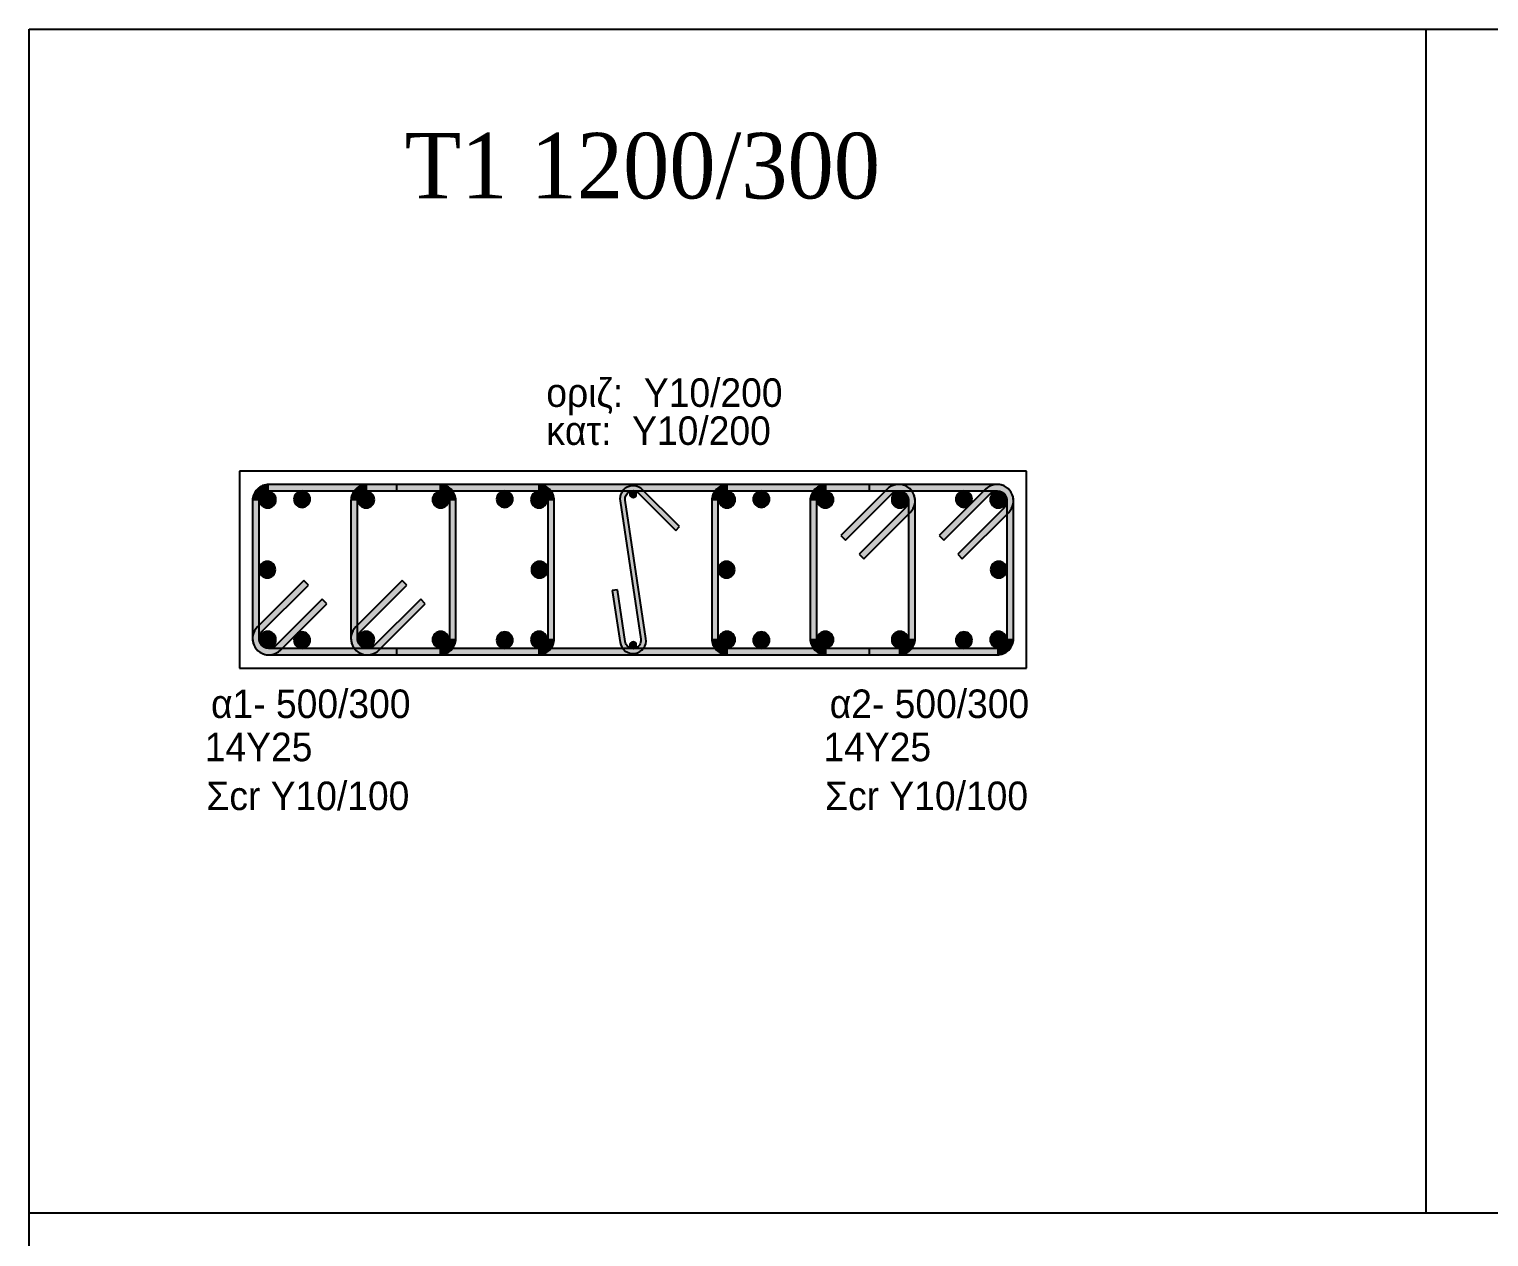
# Model space of a CAD drawing. Header units: millimetres. Extents: x -2171 to 1563, y -1758 to -1505.
# Drawn here: x -1313.45 to -1302.33, y -1599.46 to -1590.25 of the extents above; entities that cross this region are included whole.
import ezdxf

# ---------------------------------------------------------------- set-up
doc = ezdxf.new("R2010")
doc.units = ezdxf.units.MM
for name, color, linetype in [('-S_TEXT', 3, 'Continuous'), ('Col_Det', 7, 'Continuous'), ('Col_Det_4', 7, 'Continuous'), ('Col_Det_Fill', 7, 'Continuous'), ('Geo_Col_Pro_1', 7, 'Continuous')]:
    doc.layers.add(name, color=color, linetype=linetype)
doc.styles.add('S1Arl22_b_934_161', font='arial.ttf', dxfattribs={"width": 0.933629, "height": 0.002175})
doc.styles.add('S1TmsNwRmn22_b_934_161', font='times.ttf', dxfattribs={"width": 0.933629, "height": 0.002175})

msp = doc.modelspace()

# ---------------------------------------------------------------- hatches: boundary and pattern name
at = {"layer": 'Col_Det_Fill'}
for color, points in [(252, [(-1311.6257, -1593.771), (-1311.6257, -1593.721, 0.4142136), (-1311.7507, -1593.846), (-1311.7007, -1593.846, -0.4142136)]), (252, [(-1309.5757, -1593.771), (-1309.5757, -1593.721), (-1311.6257, -1593.721), (-1311.6257, -1593.771)]), (252, [(-1310.8757, -1593.771), (-1310.8757, -1593.721, 0.4142136), (-1311.0007, -1593.846), (-1310.9507, -1593.846, -0.4142136)]), (252, [(-1310.3257, -1593.771), (-1310.3257, -1593.721), (-1310.8757, -1593.721), (-1310.8757, -1593.771)]), (252, [(-1307.0492, -1593.771), (-1307.0492, -1593.721), (-1310.6522, -1593.721), (-1310.6522, -1593.771)]), (252, [(-1310.2507, -1593.846), (-1310.2007, -1593.846, 0.4142136), (-1310.3257, -1593.721), (-1310.3257, -1593.771, -0.4142136)]), (252, [(-1309.5007, -1593.846), (-1309.4507, -1593.846, 0.4142136), (-1309.5757, -1593.721), (-1309.5757, -1593.771, -0.4142136)]), (252, [(-1308.9496, -1593.8458), (-1308.91, -1593.8399, -0.7233449), (-1308.8083, -1593.7886), (-1308.78, -1593.7603, 0.7233449)]), (252, [(-1308.78, -1593.7603), (-1308.8083, -1593.7886), (-1308.5254, -1594.0714), (-1308.4971, -1594.0431)]), (252, [(-1308.1257, -1593.771), (-1308.1257, -1593.721, 0.4142136), (-1308.2507, -1593.846), (-1308.2007, -1593.846, -0.4142136)]), (252, [(-1306.0757, -1593.771), (-1306.0757, -1593.721), (-1308.1257, -1593.721), (-1308.1257, -1593.771)]), (252, [(-1307.3757, -1593.771), (-1307.3757, -1593.721, 0.4142136), (-1307.5007, -1593.846), (-1307.4507, -1593.846, -0.4142136)]), (252, [(-1306.8257, -1593.771), (-1306.8257, -1593.721), (-1307.3757, -1593.721), (-1307.3757, -1593.771)]), (252, [(-1306.8787, -1593.793), (-1306.9141, -1593.7576), (-1307.2676, -1594.1112), (-1307.2323, -1594.1465)]), (252, [(-1306.7507, -1593.846), (-1306.7007, -1593.846, 0.6681786), (-1306.9141, -1593.7576), (-1306.8787, -1593.793, -0.6681786)]), (252, [(-1306.7727, -1593.899), (-1306.7373, -1593.9344, 0.6681786), (-1306.8257, -1593.721), (-1306.8257, -1593.771, -0.6681786)]), (252, [(-1306.1287, -1593.793), (-1306.1641, -1593.7576), (-1306.5176, -1594.1112), (-1306.4823, -1594.1465)]), (252, [(-1306.0007, -1593.846), (-1305.9507, -1593.846, 0.6681786), (-1306.1641, -1593.7576), (-1306.1287, -1593.793, -0.6681786)]), (252, [(-1306.0227, -1593.899), (-1305.9873, -1593.9344, 0.6681786), (-1306.0757, -1593.721), (-1306.0757, -1593.771, -0.6681786)]), (252, [(-1311.7007, -1593.846), (-1311.7507, -1593.846), (-1311.7507, -1594.896), (-1311.7007, -1594.896)]), (12, [(-1311.697, -1593.8372, 0.4142136), (-1311.6345, -1593.8997, 0.4142136), (-1311.572, -1593.8372, 0.4142136), (-1311.6345, -1593.7747, 0.4142136)]), (133, [(-1311.4355, -1593.8335, 0.4142136), (-1311.373, -1593.896, 0.4142136), (-1311.3105, -1593.8335, 0.4142136), (-1311.373, -1593.771, 0.4142136)]), (252, [(-1310.9507, -1593.846), (-1311.0007, -1593.846), (-1311.0007, -1594.896), (-1310.9507, -1594.896)]), (56, [(-1310.947, -1593.8372, 0.4142136), (-1310.8845, -1593.8997, 0.4142136), (-1310.822, -1593.8372, 0.4142136), (-1310.8845, -1593.7747, 0.4142136)]), (56, [(-1310.3793, -1593.8372, 0.4142136), (-1310.3168, -1593.8997, 0.4142136), (-1310.2543, -1593.8372, 0.4142136), (-1310.3168, -1593.7747, 0.4142136)]), (252, [(-1310.2507, -1594.896), (-1310.2007, -1594.896), (-1310.2007, -1593.846), (-1310.2507, -1593.846)]), (133, [(-1309.8909, -1593.8335, 0.4142136), (-1309.8284, -1593.896, 0.4142136), (-1309.7659, -1593.8335, 0.4142136), (-1309.8284, -1593.771, 0.4142136)]), (12, [(-1309.6293, -1593.8372, 0.4142136), (-1309.5668, -1593.8997, 0.4142136), (-1309.5043, -1593.8372, 0.4142136), (-1309.5668, -1593.7747, 0.4142136)]), (252, [(-1309.5007, -1594.896), (-1309.4507, -1594.896), (-1309.4507, -1593.846), (-1309.5007, -1593.846)]), (252, [(-1308.7913, -1594.9021), (-1308.7518, -1594.8962), (-1308.91, -1593.8399), (-1308.9496, -1593.8458)]), (133, [(-1308.8757, -1593.796, 0.4142136), (-1308.8507, -1593.821, 0.4142136), (-1308.8257, -1593.796, 0.4142136), (-1308.8507, -1593.771, 0.4142136)]), (252, [(-1308.2007, -1593.846), (-1308.2507, -1593.846), (-1308.2507, -1594.896), (-1308.2007, -1594.896)]), (12, [(-1308.072, -1593.8372, 0.4142136), (-1308.1345, -1593.7747, 0.4142136), (-1308.197, -1593.8372, 0.4142136), (-1308.1345, -1593.8997, 0.4142136)]), (133, [(-1307.8105, -1593.8335, 0.4142136), (-1307.873, -1593.771, 0.4142136), (-1307.9355, -1593.8335, 0.4142136), (-1307.873, -1593.896, 0.4142136)]), (252, [(-1307.4507, -1593.846), (-1307.5007, -1593.846), (-1307.5007, -1594.896), (-1307.4507, -1594.896)]), (56, [(-1307.322, -1593.8372, 0.4142136), (-1307.3845, -1593.7747, 0.4142136), (-1307.447, -1593.8372, 0.4142136), (-1307.3845, -1593.8997, 0.4142136)]), (56, [(-1306.7543, -1593.8372, 0.4142136), (-1306.8168, -1593.7747, 0.4142136), (-1306.8793, -1593.8372, 0.4142136), (-1306.8168, -1593.8997, 0.4142136)]), (252, [(-1306.7507, -1594.896), (-1306.7007, -1594.896), (-1306.7007, -1593.846), (-1306.7507, -1593.846)]), (133, [(-1306.2659, -1593.8335, 0.4142136), (-1306.3284, -1593.771, 0.4142136), (-1306.3909, -1593.8335, 0.4142136), (-1306.3284, -1593.896, 0.4142136)]), (12, [(-1306.0043, -1593.8372, 0.4142136), (-1306.0668, -1593.7747, 0.4142136), (-1306.1293, -1593.8372, 0.4142136), (-1306.0668, -1593.8997, 0.4142136)]), (252, [(-1306.0007, -1594.896), (-1305.9507, -1594.896), (-1305.9507, -1593.846), (-1306.0007, -1593.846)]), (252, [(-1307.1262, -1594.2526), (-1307.0909, -1594.2879), (-1306.7373, -1593.9344), (-1306.7727, -1593.899)]), (252, [(-1306.3762, -1594.2526), (-1306.3409, -1594.2879), (-1305.9873, -1593.9344), (-1306.0227, -1593.899)]), (133, [(-1311.7007, -1594.371, 0.4142136), (-1311.6382, -1594.4335, 0.4142136), (-1311.5757, -1594.371, 0.4142136), (-1311.6382, -1594.3085, 0.4142136)]), (133, [(-1309.6257, -1594.371, 0.4142136), (-1309.5632, -1594.4335, 0.4142136), (-1309.5007, -1594.371, 0.4142136), (-1309.5632, -1594.3085, 0.4142136)]), (133, [(-1308.0757, -1594.371, 0.4142136), (-1308.1382, -1594.3085, 0.4142136), (-1308.2007, -1594.371, 0.4142136), (-1308.1382, -1594.4335, 0.4142136)]), (133, [(-1306.0007, -1594.371, 0.4142136), (-1306.0632, -1594.3085, 0.4142136), (-1306.1257, -1594.371, 0.4142136), (-1306.0632, -1594.4335, 0.4142136)]), (252, [(-1311.3252, -1594.4894), (-1311.3605, -1594.454), (-1311.7141, -1594.8076), (-1311.6787, -1594.843)]), (252, [(-1310.5752, -1594.4894), (-1310.6105, -1594.454), (-1310.9641, -1594.8076), (-1310.9287, -1594.843)]), (252, [(-1308.9693, -1594.5243), (-1309.0088, -1594.5302), (-1308.9496, -1594.9258), (-1308.91, -1594.9199)]), (252, [(-1311.5727, -1594.949), (-1311.5373, -1594.9844), (-1311.1837, -1594.6308), (-1311.2191, -1594.5955)]), (252, [(-1310.8227, -1594.949), (-1310.7873, -1594.9844), (-1310.4337, -1594.6308), (-1310.4691, -1594.5955)]), (252, [(-1311.6787, -1594.843), (-1311.7141, -1594.8076, 0.6681786), (-1311.6257, -1595.021), (-1311.6257, -1594.971, -0.6681786)]), (12, [(-1311.697, -1594.9048, 0.4142136), (-1311.6345, -1594.9673, 0.4142136), (-1311.572, -1594.9048, 0.4142136), (-1311.6345, -1594.8423, 0.4142136)]), (133, [(-1311.4355, -1594.9085, 0.4142136), (-1311.373, -1594.971, 0.4142136), (-1311.3105, -1594.9085, 0.4142136), (-1311.373, -1594.846, 0.4142136)]), (252, [(-1310.9287, -1594.843), (-1310.9641, -1594.8076, 0.6681786), (-1310.8757, -1595.021), (-1310.8757, -1594.971, -0.6681786)]), (56, [(-1310.947, -1594.9048, 0.4142136), (-1310.8845, -1594.9673, 0.4142136), (-1310.822, -1594.9048, 0.4142136), (-1310.8845, -1594.8423, 0.4142136)]), (56, [(-1310.3793, -1594.9048, 0.4142136), (-1310.3168, -1594.9673, 0.4142136), (-1310.2543, -1594.9048, 0.4142136), (-1310.3168, -1594.8423, 0.4142136)]), (133, [(-1309.8909, -1594.9085, 0.4142136), (-1309.8284, -1594.971, 0.4142136), (-1309.7659, -1594.9085, 0.4142136), (-1309.8284, -1594.846, 0.4142136)]), (12, [(-1309.6293, -1594.9048, 0.4142136), (-1309.5668, -1594.9673, 0.4142136), (-1309.5043, -1594.9048, 0.4142136), (-1309.5668, -1594.8423, 0.4142136)]), (12, [(-1308.072, -1594.9048, 0.4142136), (-1308.1345, -1594.8423, 0.4142136), (-1308.197, -1594.9048, 0.4142136), (-1308.1345, -1594.9673, 0.4142136)]), (133, [(-1307.8105, -1594.9085, 0.4142136), (-1307.873, -1594.846, 0.4142136), (-1307.9355, -1594.9085, 0.4142136), (-1307.873, -1594.971, 0.4142136)]), (56, [(-1307.322, -1594.9048, 0.4142136), (-1307.3845, -1594.8423, 0.4142136), (-1307.447, -1594.9048, 0.4142136), (-1307.3845, -1594.9673, 0.4142136)]), (56, [(-1306.7543, -1594.9048, 0.4142136), (-1306.8168, -1594.8423, 0.4142136), (-1306.8793, -1594.9048, 0.4142136), (-1306.8168, -1594.9673, 0.4142136)]), (133, [(-1306.2659, -1594.9085, 0.4142136), (-1306.3284, -1594.846, 0.4142136), (-1306.3909, -1594.9085, 0.4142136), (-1306.3284, -1594.971, 0.4142136)]), (12, [(-1306.0043, -1594.9048, 0.4142136), (-1306.0668, -1594.8423, 0.4142136), (-1306.1293, -1594.9048, 0.4142136), (-1306.0668, -1594.9673, 0.4142136)]), (252, [(-1311.7007, -1594.896), (-1311.7507, -1594.896, 0.6681786), (-1311.5373, -1594.9844), (-1311.5727, -1594.949, -0.6681786)]), (252, [(-1311.6257, -1594.971), (-1311.6257, -1595.021), (-1309.5757, -1595.021), (-1309.5757, -1594.971)]), (252, [(-1310.9507, -1594.896), (-1311.0007, -1594.896, 0.6681786), (-1310.7873, -1594.9844), (-1310.8227, -1594.949, -0.6681786)]), (252, [(-1310.8757, -1594.971), (-1310.8757, -1595.021), (-1310.3257, -1595.021), (-1310.3257, -1594.971)]), (252, [(-1310.6522, -1594.971), (-1310.6522, -1595.021), (-1307.0492, -1595.021), (-1307.0492, -1594.971)]), (252, [(-1310.3257, -1594.971), (-1310.3257, -1595.021, 0.4142136), (-1310.2007, -1594.896), (-1310.2507, -1594.896, -0.4142136)]), (252, [(-1309.5757, -1594.971), (-1309.5757, -1595.021, 0.4142136), (-1309.4507, -1594.896), (-1309.5007, -1594.896, -0.4142136)]), (252, [(-1308.91, -1594.9199), (-1308.9496, -1594.9258, 1), (-1308.7518, -1594.8962), (-1308.7913, -1594.9021, -1)]), (133, [(-1308.8757, -1594.946, 0.4142136), (-1308.8507, -1594.971, 0.4142136), (-1308.8257, -1594.946, 0.4142136), (-1308.8507, -1594.921, 0.4142136)]), (252, [(-1308.2007, -1594.896), (-1308.2507, -1594.896, 0.4142136), (-1308.1257, -1595.021), (-1308.1257, -1594.971, -0.4142136)]), (252, [(-1308.1257, -1594.971), (-1308.1257, -1595.021), (-1306.0757, -1595.021), (-1306.0757, -1594.971)]), (252, [(-1307.4507, -1594.896), (-1307.5007, -1594.896, 0.4142136), (-1307.3757, -1595.021), (-1307.3757, -1594.971, -0.4142136)]), (252, [(-1307.3757, -1594.971), (-1307.3757, -1595.021), (-1306.8257, -1595.021), (-1306.8257, -1594.971)]), (252, [(-1306.8257, -1594.971), (-1306.8257, -1595.021, 0.4142136), (-1306.7007, -1594.896), (-1306.7507, -1594.896, -0.4142136)]), (252, [(-1306.0757, -1594.971), (-1306.0757, -1595.021, 0.4142136), (-1305.9507, -1594.896), (-1306.0007, -1594.896, -0.4142136)])]:
    msp.add_hatch(color=color, dxfattribs=at).paths.add_polyline_path(points)

# ---------------------------------------------------------------- linework, layer by layer
at = {"layer": '-S_TEXT', "ltscale": 5}
msp.add_lwpolyline([(-1313.453, -1590.2497), (-1255.3055, -1590.2497), (-1255.3055, -1630.2944), (-1313.453, -1630.2944)], close=True, dxfattribs=at)
at = {"layer": 'Col_Det', "color": 7}
for points in [[(-1305.8507, -1593.621), (-1311.8507, -1593.621)], [(-1311.8507, -1593.621), (-1311.8507, -1595.121)], [(-1305.8507, -1595.121), (-1305.8507, -1593.621)], [(-1309.5757, -1593.721), (-1311.6257, -1593.721)], [(-1310.3257, -1593.721), (-1310.8757, -1593.721)], [(-1307.0492, -1593.721), (-1310.6522, -1593.721)], [(-1310.6522, -1593.721), (-1310.6522, -1593.771)], [(-1308.4971, -1594.0431), (-1308.78, -1593.7603)], [(-1306.0757, -1593.721), (-1308.1257, -1593.721)], [(-1306.8257, -1593.721), (-1307.3757, -1593.721)], [(-1306.9141, -1593.7576), (-1307.2676, -1594.1112)], [(-1307.0492, -1593.771), (-1307.0492, -1593.721)], [(-1306.1641, -1593.7576), (-1306.5176, -1594.1112)], [(-1311.7507, -1593.846), (-1311.7507, -1594.896)], [(-1311.7007, -1594.896), (-1311.7007, -1593.846)], [(-1311.6257, -1593.771), (-1309.5757, -1593.771)], [(-1311.0007, -1593.846), (-1311.0007, -1594.896)], [(-1310.9507, -1594.896), (-1310.9507, -1593.846)], [(-1310.8757, -1593.771), (-1310.3257, -1593.771)], [(-1310.6522, -1593.771), (-1307.0492, -1593.771)], [(-1310.2507, -1593.846), (-1310.2507, -1594.896)], [(-1310.2007, -1594.896), (-1310.2007, -1593.846)], [(-1309.5007, -1593.846), (-1309.5007, -1594.896)], [(-1309.4507, -1594.896), (-1309.4507, -1593.846)], [(-1308.9496, -1593.8458), (-1308.7913, -1594.9021)], [(-1308.7518, -1594.8962), (-1308.91, -1593.8399)], [(-1308.8083, -1593.7886), (-1308.5254, -1594.0714)], [(-1308.2507, -1593.846), (-1308.2507, -1594.896)], [(-1308.2007, -1594.896), (-1308.2007, -1593.846)], [(-1308.1257, -1593.771), (-1306.0757, -1593.771)], [(-1307.5007, -1593.846), (-1307.5007, -1594.896)], [(-1307.4507, -1594.896), (-1307.4507, -1593.846)], [(-1307.3757, -1593.771), (-1306.8257, -1593.771)], [(-1307.2323, -1594.1465), (-1306.8787, -1593.793)], [(-1306.7507, -1593.846), (-1306.7507, -1594.896)], [(-1306.7007, -1594.896), (-1306.7007, -1593.846)], [(-1306.4823, -1594.1465), (-1306.1287, -1593.793)], [(-1306.0007, -1593.846), (-1306.0007, -1594.896)], [(-1305.9507, -1594.896), (-1305.9507, -1593.846)], [(-1306.7727, -1593.899), (-1307.1262, -1594.2526)], [(-1307.0909, -1594.2879), (-1306.7373, -1593.9344)], [(-1306.0227, -1593.899), (-1306.3762, -1594.2526)], [(-1306.3409, -1594.2879), (-1305.9873, -1593.9344)], [(-1308.5254, -1594.0714), (-1308.4971, -1594.0431)], [(-1307.2676, -1594.1112), (-1307.2323, -1594.1465)], [(-1306.5176, -1594.1112), (-1306.4823, -1594.1465)], [(-1307.1262, -1594.2526), (-1307.0909, -1594.2879)], [(-1306.3762, -1594.2526), (-1306.3409, -1594.2879)], [(-1311.3605, -1594.454), (-1311.7141, -1594.8076)], [(-1311.6787, -1594.843), (-1311.3252, -1594.4894)], [(-1311.3252, -1594.4894), (-1311.3605, -1594.454)], [(-1310.6105, -1594.454), (-1310.9641, -1594.8076)], [(-1310.9287, -1594.843), (-1310.5752, -1594.4894)], [(-1310.5752, -1594.4894), (-1310.6105, -1594.454)], [(-1308.9693, -1594.5243), (-1309.0088, -1594.5302)], [(-1309.0088, -1594.5302), (-1308.9496, -1594.9258)], [(-1308.91, -1594.9199), (-1308.9693, -1594.5243)], [(-1311.2191, -1594.5955), (-1311.5727, -1594.949)], [(-1311.5373, -1594.9844), (-1311.1837, -1594.6308)], [(-1311.1837, -1594.6308), (-1311.2191, -1594.5955)], [(-1310.4691, -1594.5955), (-1310.8227, -1594.949)], [(-1310.7873, -1594.9844), (-1310.4337, -1594.6308)], [(-1310.4337, -1594.6308), (-1310.4691, -1594.5955)], [(-1309.5757, -1594.971), (-1311.6257, -1594.971)], [(-1310.3257, -1594.971), (-1310.8757, -1594.971)], [(-1310.6522, -1594.971), (-1310.6522, -1595.021)], [(-1307.0492, -1594.971), (-1310.6522, -1594.971)], [(-1306.0757, -1594.971), (-1308.1257, -1594.971)], [(-1306.8257, -1594.971), (-1307.3757, -1594.971)], [(-1307.0492, -1595.021), (-1307.0492, -1594.971)], [(-1311.6257, -1595.021), (-1309.5757, -1595.021)], [(-1310.8757, -1595.021), (-1310.3257, -1595.021)], [(-1310.6522, -1595.021), (-1307.0492, -1595.021)], [(-1308.1257, -1595.021), (-1306.0757, -1595.021)], [(-1307.3757, -1595.021), (-1306.8257, -1595.021)], [(-1311.8507, -1595.121), (-1305.8507, -1595.121)]]:
    msp.add_lwpolyline(points, dxfattribs=at)
for points in [[(-1311.6257, -1593.721, 0.4142136), (-1311.7507, -1593.846)], [(-1310.8757, -1593.721, 0.4142136), (-1311.0007, -1593.846)], [(-1310.2007, -1593.846, 0.4142136), (-1310.3257, -1593.721)], [(-1309.4507, -1593.846, 0.4142136), (-1309.5757, -1593.721)], [(-1308.78, -1593.7603, 0.7233449), (-1308.9496, -1593.8458, 0.7233449)], [(-1308.1257, -1593.721, 0.4142136), (-1308.2507, -1593.846)], [(-1307.3757, -1593.721, 0.4142136), (-1307.5007, -1593.846)], [(-1306.7007, -1593.846, 0.6681786), (-1306.9141, -1593.7576)], [(-1306.7373, -1593.9344, 0.6681786), (-1306.8257, -1593.721)], [(-1305.9507, -1593.846, 0.6681786), (-1306.1641, -1593.7576)], [(-1305.9873, -1593.9344, 0.6681786), (-1306.0757, -1593.721)], [(-1311.7007, -1593.846, -0.4142136), (-1311.6257, -1593.771, -0.4142136)], [(-1311.6345, -1593.7747, 0.4142136), (-1311.697, -1593.8372, 0.4142136)], [(-1311.697, -1593.8372, 0.4142136), (-1311.6345, -1593.8997, 0.4142136)], [(-1311.572, -1593.8372, 0.4142136), (-1311.6345, -1593.7747, 0.4142136)], [(-1311.6345, -1593.8997, 0.4142136), (-1311.572, -1593.8372, 0.4142136)], [(-1311.373, -1593.771, 0.4142136), (-1311.4355, -1593.8335, 0.4142136)], [(-1311.4355, -1593.8335, 0.4142136), (-1311.373, -1593.896, 0.4142136)], [(-1311.3105, -1593.8335, 0.4142136), (-1311.373, -1593.771, 0.4142136)], [(-1311.373, -1593.896, 0.4142136), (-1311.3105, -1593.8335, 0.4142136)], [(-1310.9507, -1593.846, -0.4142136), (-1310.8757, -1593.771, -0.4142136)], [(-1310.8845, -1593.7747, 0.4142136), (-1310.947, -1593.8372, 0.4142136)], [(-1310.947, -1593.8372, 0.4142136), (-1310.8845, -1593.8997, 0.4142136)], [(-1310.822, -1593.8372, 0.4142136), (-1310.8845, -1593.7747, 0.4142136)], [(-1310.8845, -1593.8997, 0.4142136), (-1310.822, -1593.8372, 0.4142136)], [(-1310.3168, -1593.7747, 0.4142136), (-1310.3793, -1593.8372, 0.4142136)], [(-1310.3793, -1593.8372, 0.4142136), (-1310.3168, -1593.8997, 0.4142136)], [(-1310.3257, -1593.771, -0.4142136), (-1310.2507, -1593.846, -0.4142136)], [(-1310.2543, -1593.8372, 0.4142136), (-1310.3168, -1593.7747, 0.4142136)], [(-1310.3168, -1593.8997, 0.4142136), (-1310.2543, -1593.8372, 0.4142136)], [(-1309.8284, -1593.771, 0.4142136), (-1309.8909, -1593.8335, 0.4142136)], [(-1309.8909, -1593.8335, 0.4142136), (-1309.8284, -1593.896, 0.4142136)], [(-1309.7659, -1593.8335, 0.4142136), (-1309.8284, -1593.771, 0.4142136)], [(-1309.8284, -1593.896, 0.4142136), (-1309.7659, -1593.8335, 0.4142136)], [(-1309.5668, -1593.7747, 0.4142136), (-1309.6293, -1593.8372, 0.4142136)], [(-1309.6293, -1593.8372, 0.4142136), (-1309.5668, -1593.8997, 0.4142136)], [(-1309.5757, -1593.771, -0.4142136), (-1309.5007, -1593.846, -0.4142136)], [(-1309.5043, -1593.8372, 0.4142136), (-1309.5668, -1593.7747, 0.4142136)], [(-1309.5668, -1593.8997, 0.4142136), (-1309.5043, -1593.8372, 0.4142136)], [(-1308.91, -1593.8399, -0.7233449), (-1308.8083, -1593.7886)], [(-1308.8507, -1593.771, 0.4142136), (-1308.8757, -1593.796, 0.4142136)], [(-1308.8757, -1593.796, 0.4142136), (-1308.8507, -1593.821, 0.4142136)], [(-1308.8257, -1593.796, 0.4142136), (-1308.8507, -1593.771, 0.4142136)], [(-1308.8507, -1593.821, 0.4142136), (-1308.8257, -1593.796, 0.4142136)], [(-1308.2007, -1593.846, -0.4142136), (-1308.1257, -1593.771, -0.4142136)], [(-1308.1345, -1593.7747, 0.4142136), (-1308.197, -1593.8372, 0.4142136)], [(-1308.197, -1593.8372, 0.4142136), (-1308.1345, -1593.8997, 0.4142136)], [(-1308.072, -1593.8372, 0.4142136), (-1308.1345, -1593.7747, 0.4142136)], [(-1308.1345, -1593.8997, 0.4142136), (-1308.072, -1593.8372, 0.4142136)], [(-1307.873, -1593.771, 0.4142136), (-1307.9355, -1593.8335, 0.4142136)], [(-1307.9355, -1593.8335, 0.4142136), (-1307.873, -1593.896, 0.4142136)], [(-1307.8105, -1593.8335, 0.4142136), (-1307.873, -1593.771, 0.4142136)], [(-1307.873, -1593.896, 0.4142136), (-1307.8105, -1593.8335, 0.4142136)], [(-1307.4507, -1593.846, -0.4142136), (-1307.3757, -1593.771, -0.4142136)], [(-1307.3845, -1593.7747, 0.4142136), (-1307.447, -1593.8372, 0.4142136)], [(-1307.447, -1593.8372, 0.4142136), (-1307.3845, -1593.8997, 0.4142136)], [(-1307.322, -1593.8372, 0.4142136), (-1307.3845, -1593.7747, 0.4142136)], [(-1307.3845, -1593.8997, 0.4142136), (-1307.322, -1593.8372, 0.4142136)], [(-1306.8168, -1593.7747, 0.4142136), (-1306.8793, -1593.8372, 0.4142136)], [(-1306.8793, -1593.8372, 0.4142136), (-1306.8168, -1593.8997, 0.4142136)], [(-1306.8787, -1593.793, -0.6681786), (-1306.7507, -1593.846, -0.6681786)], [(-1306.8257, -1593.771, -0.6681786), (-1306.7727, -1593.899, -0.6681786)], [(-1306.7543, -1593.8372, 0.4142136), (-1306.8168, -1593.7747, 0.4142136)], [(-1306.8168, -1593.8997, 0.4142136), (-1306.7543, -1593.8372, 0.4142136)], [(-1306.3284, -1593.771, 0.4142136), (-1306.3909, -1593.8335, 0.4142136)], [(-1306.3909, -1593.8335, 0.4142136), (-1306.3284, -1593.896, 0.4142136)], [(-1306.2659, -1593.8335, 0.4142136), (-1306.3284, -1593.771, 0.4142136)], [(-1306.3284, -1593.896, 0.4142136), (-1306.2659, -1593.8335, 0.4142136)], [(-1306.0668, -1593.7747, 0.4142136), (-1306.1293, -1593.8372, 0.4142136)], [(-1306.1293, -1593.8372, 0.4142136), (-1306.0668, -1593.8997, 0.4142136)], [(-1306.1287, -1593.793, -0.6681786), (-1306.0007, -1593.846, -0.6681786)], [(-1306.0757, -1593.771, -0.6681786), (-1306.0227, -1593.899, -0.6681786)], [(-1306.0043, -1593.8372, 0.4142136), (-1306.0668, -1593.7747, 0.4142136)], [(-1306.0668, -1593.8997, 0.4142136), (-1306.0043, -1593.8372, 0.4142136)], [(-1311.6382, -1594.3085, 0.4142136), (-1311.7007, -1594.371, 0.4142136)], [(-1311.5757, -1594.371, 0.4142136), (-1311.6382, -1594.3085, 0.4142136)], [(-1309.5632, -1594.3085, 0.4142136), (-1309.6257, -1594.371, 0.4142136)], [(-1309.5007, -1594.371, 0.4142136), (-1309.5632, -1594.3085, 0.4142136)], [(-1308.1382, -1594.3085, 0.4142136), (-1308.2007, -1594.371, 0.4142136)], [(-1308.0757, -1594.371, 0.4142136), (-1308.1382, -1594.3085, 0.4142136)], [(-1306.0632, -1594.3085, 0.4142136), (-1306.1257, -1594.371, 0.4142136)], [(-1306.0007, -1594.371, 0.4142136), (-1306.0632, -1594.3085, 0.4142136)], [(-1311.7007, -1594.371, 0.4142136), (-1311.6382, -1594.4335, 0.4142136)], [(-1311.6382, -1594.4335, 0.4142136), (-1311.5757, -1594.371, 0.4142136)], [(-1309.6257, -1594.371, 0.4142136), (-1309.5632, -1594.4335, 0.4142136)], [(-1309.5632, -1594.4335, 0.4142136), (-1309.5007, -1594.371, 0.4142136)], [(-1308.2007, -1594.371, 0.4142136), (-1308.1382, -1594.4335, 0.4142136)], [(-1308.1382, -1594.4335, 0.4142136), (-1308.0757, -1594.371, 0.4142136)], [(-1306.1257, -1594.371, 0.4142136), (-1306.0632, -1594.4335, 0.4142136)], [(-1306.0632, -1594.4335, 0.4142136), (-1306.0007, -1594.371, 0.4142136)], [(-1311.7141, -1594.8076, 0.6681786), (-1311.6257, -1595.021)], [(-1311.6257, -1594.971, -0.6681786), (-1311.6787, -1594.843, -0.6681786)], [(-1311.6345, -1594.8423, 0.4142136), (-1311.697, -1594.9048, 0.4142136)], [(-1311.572, -1594.9048, 0.4142136), (-1311.6345, -1594.8423, 0.4142136)], [(-1311.373, -1594.846, 0.4142136), (-1311.4355, -1594.9085, 0.4142136)], [(-1311.3105, -1594.9085, 0.4142136), (-1311.373, -1594.846, 0.4142136)], [(-1310.9641, -1594.8076, 0.6681786), (-1310.8757, -1595.021)], [(-1310.8757, -1594.971, -0.6681786), (-1310.9287, -1594.843, -0.6681786)], [(-1310.8845, -1594.8423, 0.4142136), (-1310.947, -1594.9048, 0.4142136)], [(-1310.822, -1594.9048, 0.4142136), (-1310.8845, -1594.8423, 0.4142136)], [(-1310.3168, -1594.8423, 0.4142136), (-1310.3793, -1594.9048, 0.4142136)], [(-1310.2543, -1594.9048, 0.4142136), (-1310.3168, -1594.8423, 0.4142136)], [(-1309.8284, -1594.846, 0.4142136), (-1309.8909, -1594.9085, 0.4142136)], [(-1309.7659, -1594.9085, 0.4142136), (-1309.8284, -1594.846, 0.4142136)], [(-1309.5668, -1594.8423, 0.4142136), (-1309.6293, -1594.9048, 0.4142136)], [(-1309.5043, -1594.9048, 0.4142136), (-1309.5668, -1594.8423, 0.4142136)], [(-1308.1345, -1594.8423, 0.4142136), (-1308.197, -1594.9048, 0.4142136)], [(-1308.072, -1594.9048, 0.4142136), (-1308.1345, -1594.8423, 0.4142136)], [(-1307.873, -1594.846, 0.4142136), (-1307.9355, -1594.9085, 0.4142136)], [(-1307.8105, -1594.9085, 0.4142136), (-1307.873, -1594.846, 0.4142136)], [(-1307.3845, -1594.8423, 0.4142136), (-1307.447, -1594.9048, 0.4142136)], [(-1307.322, -1594.9048, 0.4142136), (-1307.3845, -1594.8423, 0.4142136)], [(-1306.8168, -1594.8423, 0.4142136), (-1306.8793, -1594.9048, 0.4142136)], [(-1306.7543, -1594.9048, 0.4142136), (-1306.8168, -1594.8423, 0.4142136)], [(-1306.3284, -1594.846, 0.4142136), (-1306.3909, -1594.9085, 0.4142136)], [(-1306.2659, -1594.9085, 0.4142136), (-1306.3284, -1594.846, 0.4142136)], [(-1306.0668, -1594.8423, 0.4142136), (-1306.1293, -1594.9048, 0.4142136)], [(-1306.0043, -1594.9048, 0.4142136), (-1306.0668, -1594.8423, 0.4142136)], [(-1311.7507, -1594.896, 0.6681786), (-1311.5373, -1594.9844)], [(-1311.5727, -1594.949, -0.6681786), (-1311.7007, -1594.896, -0.6681786)], [(-1311.697, -1594.9048, 0.4142136), (-1311.6345, -1594.9673, 0.4142136)], [(-1311.6345, -1594.9673, 0.4142136), (-1311.572, -1594.9048, 0.4142136)], [(-1311.4355, -1594.9085, 0.4142136), (-1311.373, -1594.971, 0.4142136)], [(-1311.373, -1594.971, 0.4142136), (-1311.3105, -1594.9085, 0.4142136)], [(-1311.0007, -1594.896, 0.6681786), (-1310.7873, -1594.9844)], [(-1310.8227, -1594.949, -0.6681786), (-1310.9507, -1594.896, -0.6681786)], [(-1310.947, -1594.9048, 0.4142136), (-1310.8845, -1594.9673, 0.4142136)], [(-1310.8845, -1594.9673, 0.4142136), (-1310.822, -1594.9048, 0.4142136)], [(-1310.3793, -1594.9048, 0.4142136), (-1310.3168, -1594.9673, 0.4142136)], [(-1310.3257, -1595.021, 0.4142136), (-1310.2007, -1594.896)], [(-1310.2507, -1594.896, -0.4142136), (-1310.3257, -1594.971, -0.4142136)], [(-1310.3168, -1594.9673, 0.4142136), (-1310.2543, -1594.9048, 0.4142136)], [(-1309.8909, -1594.9085, 0.4142136), (-1309.8284, -1594.971, 0.4142136)], [(-1309.8284, -1594.971, 0.4142136), (-1309.7659, -1594.9085, 0.4142136)], [(-1309.6293, -1594.9048, 0.4142136), (-1309.5668, -1594.9673, 0.4142136)], [(-1309.5757, -1595.021, 0.4142136), (-1309.4507, -1594.896)], [(-1309.5007, -1594.896, -0.4142136), (-1309.5757, -1594.971, -0.4142136)], [(-1309.5668, -1594.9673, 0.4142136), (-1309.5043, -1594.9048, 0.4142136)], [(-1308.9496, -1594.9258, 1), (-1308.7518, -1594.8962)], [(-1308.7913, -1594.9021, -1), (-1308.91, -1594.9199, -1)], [(-1308.8507, -1594.921, 0.4142136), (-1308.8757, -1594.946, 0.4142136)], [(-1308.8757, -1594.946, 0.4142136), (-1308.8507, -1594.971, 0.4142136)], [(-1308.8257, -1594.946, 0.4142136), (-1308.8507, -1594.921, 0.4142136)], [(-1308.8507, -1594.971, 0.4142136), (-1308.8257, -1594.946, 0.4142136)], [(-1308.2507, -1594.896, 0.4142136), (-1308.1257, -1595.021)], [(-1308.1257, -1594.971, -0.4142136), (-1308.2007, -1594.896, -0.4142136)], [(-1308.197, -1594.9048, 0.4142136), (-1308.1345, -1594.9673, 0.4142136)], [(-1308.1345, -1594.9673, 0.4142136), (-1308.072, -1594.9048, 0.4142136)], [(-1307.9355, -1594.9085, 0.4142136), (-1307.873, -1594.971, 0.4142136)], [(-1307.873, -1594.971, 0.4142136), (-1307.8105, -1594.9085, 0.4142136)], [(-1307.5007, -1594.896, 0.4142136), (-1307.3757, -1595.021)], [(-1307.3757, -1594.971, -0.4142136), (-1307.4507, -1594.896, -0.4142136)], [(-1307.447, -1594.9048, 0.4142136), (-1307.3845, -1594.9673, 0.4142136)], [(-1307.3845, -1594.9673, 0.4142136), (-1307.322, -1594.9048, 0.4142136)], [(-1306.8793, -1594.9048, 0.4142136), (-1306.8168, -1594.9673, 0.4142136)], [(-1306.8257, -1595.021, 0.4142136), (-1306.7007, -1594.896)], [(-1306.7507, -1594.896, -0.4142136), (-1306.8257, -1594.971, -0.4142136)], [(-1306.8168, -1594.9673, 0.4142136), (-1306.7543, -1594.9048, 0.4142136)], [(-1306.3909, -1594.9085, 0.4142136), (-1306.3284, -1594.971, 0.4142136)], [(-1306.3284, -1594.971, 0.4142136), (-1306.2659, -1594.9085, 0.4142136)], [(-1306.1293, -1594.9048, 0.4142136), (-1306.0668, -1594.9673, 0.4142136)], [(-1306.0757, -1595.021, 0.4142136), (-1305.9507, -1594.896)], [(-1306.0007, -1594.896, -0.4142136), (-1306.0757, -1594.971, -0.4142136)], [(-1306.0668, -1594.9673, 0.4142136), (-1306.0043, -1594.9048, 0.4142136)]]:
    msp.add_lwpolyline(points, format="xyb", dxfattribs=at)
at = {"layer": 'Geo_Col_Pro_1', "color": 4, "linetype": 'Continuous', "ltscale": 0.5}
for p, q in [((-1302.8086, -1590.2497), (-1302.8086, -1599.2744)), ((-1313.453, -1599.2744), (-1255.3055, -1599.2744))]:
    msp.add_line(p, q, dxfattribs=at)

# ---------------------------------------------------------------- texts
at = {"layer": 'Col_Det', "color": 7, "style": 'S1Arl22_b_934_161', "width": 0.933629}
for s, p in [('οριζ:  Y10/200', (-1309.5115, -1593.1299)), ('κατ:  Y10/200', (-1309.5115, -1593.4199)), (' α1- 500/300', (-1312.1458, -1595.5024)), (' α2- 500/300', (-1307.4302, -1595.5024)), ('14Y25', (-1312.1144, -1595.832)), ('14Y25', (-1307.3988, -1595.832)), ('Σcr Y10/100', (-1312.1025, -1596.2045)), ('Σcr Y10/100', (-1307.3869, -1596.2045))]:
    msp.add_text(s, height=0.2175, dxfattribs=at).set_placement(p)
at = {"layer": 'Col_Det_4', "color": 1, "style": 'S1TmsNwRmn22_b_934_161', "width": 0.933629}
msp.add_text('T1 1200/300', height=0.5, dxfattribs=at).set_placement((-1310.5911, -1591.5404))

doc.saveas('drawing.dxf')
